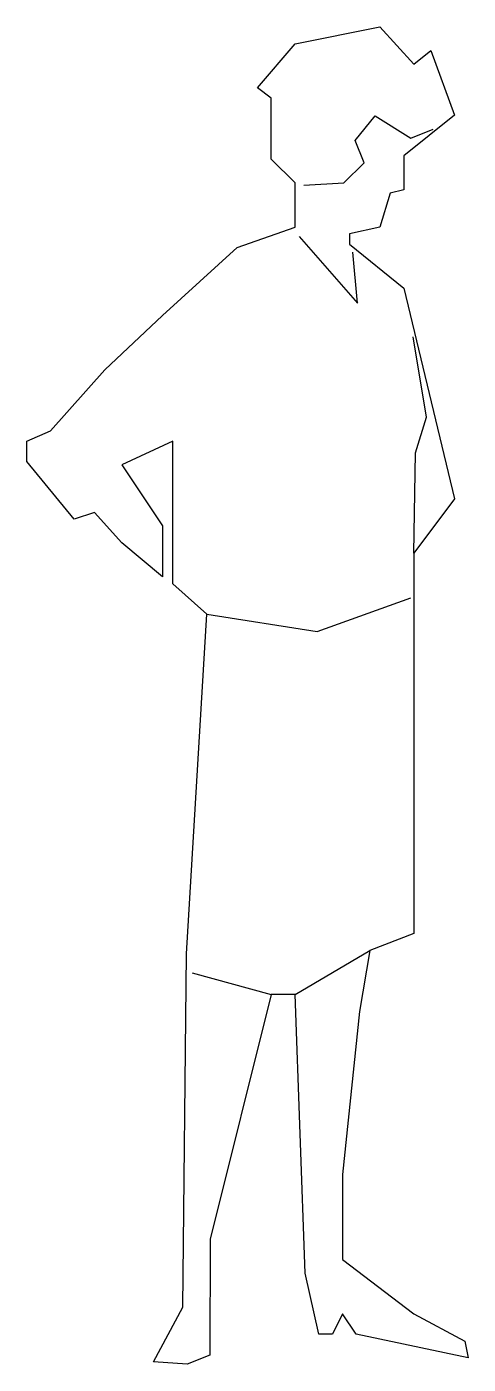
# Model space of a CAD drawing. Extents: x -0.23 to 0.33, y 13.28 to 14.97.
import ezdxf

# ---------------------------------------------------------------- set-up
doc = ezdxf.new("R2010")
doc.units = 0
doc.layers.get('0').update_dxf_attribs({"linetype": 'CONTINUOUS'})

msp = doc.modelspace()

# ---------------------------------------------------------------- linework, layer by layer
at = {"color": 0, "linetype": 'CONTINUOUS'}
msp.add_line((0.1133, 14.951), (0.1133, 14.951), dxfattribs=at)
msp.add_lwpolyline([(-0.0547, 14.6063), (0.0401, 14.6925), (0.1133, 14.7184), (0.1133, 14.7744), (0.0832, 14.8045), (0.0832, 14.8821), (0.0659, 14.895), (0.1133, 14.951), (0.221, 14.9726), (0.2641, 14.9252), (0.2857, 14.9424), (0.3158, 14.8606), (0.2512, 14.8089), (0.2512, 14.7658), (0.234, 14.7615), (0.221, 14.7184), (0.1823, 14.7098), (0.1823, 14.6968), (0.2512, 14.6408), (0.3158, 14.3737), (0.2641, 14.3047), (0.2641, 13.8222), (0.2081, 13.8006), (0.1952, 13.7231), (0.1737, 13.5162), (0.1737, 13.4085), (0.2641, 13.3396), (0.3288, 13.3051), (0.3331, 13.2836), (0.1909, 13.3137), (0.1737, 13.3396), (0.1607, 13.3137), (0.1435, 13.3137), (0.1263, 13.3913), (0.1133, 13.7446), (0.0832, 13.7446), (0.0056, 13.4344), (0.0051, 13.287), (-0.0234, 13.2756), (-0.0661, 13.2785), (-0.0289, 13.3482), (-0.0245, 13.7963), (0.0013, 14.2272), (-0.0418, 14.266), (-0.0418, 14.3263), (-0.0418, 14.4469), (-0.1064, 14.4168), (-0.0547, 14.3392), (-0.0547, 14.2746), (-0.1064, 14.3177), (-0.1409, 14.3564), (-0.1667, 14.3478), (-0.2271, 14.4211), (-0.2271, 14.4469), (-0.1969, 14.4599), (-0.128, 14.5374)], close=True, dxfattribs=at)
at = {"color": 0}
for points in [[(0.1244, 14.7718), (0.1754, 14.7746), (0.2009, 14.8001), (0.1895, 14.8284), (0.215, 14.8596), (0.2604, 14.8312), (0.2887, 14.8426)], [(0.1187, 14.7066), (0.1924, 14.6217), (0.1867, 14.6868)], [(0.2641, 14.3047), (0.266, 14.432), (0.2802, 14.4773), (0.2632, 14.5792)], [(0.0013, 14.2272), (0.1414, 14.2054), (0.2604, 14.2479)], [(0.1133, 13.7446), (0.2081, 13.8006)], [(-0.0173, 13.7721), (0.0832, 13.7446)]]:
    msp.add_lwpolyline(points, dxfattribs=at)

doc.saveas('drawing.dxf')
